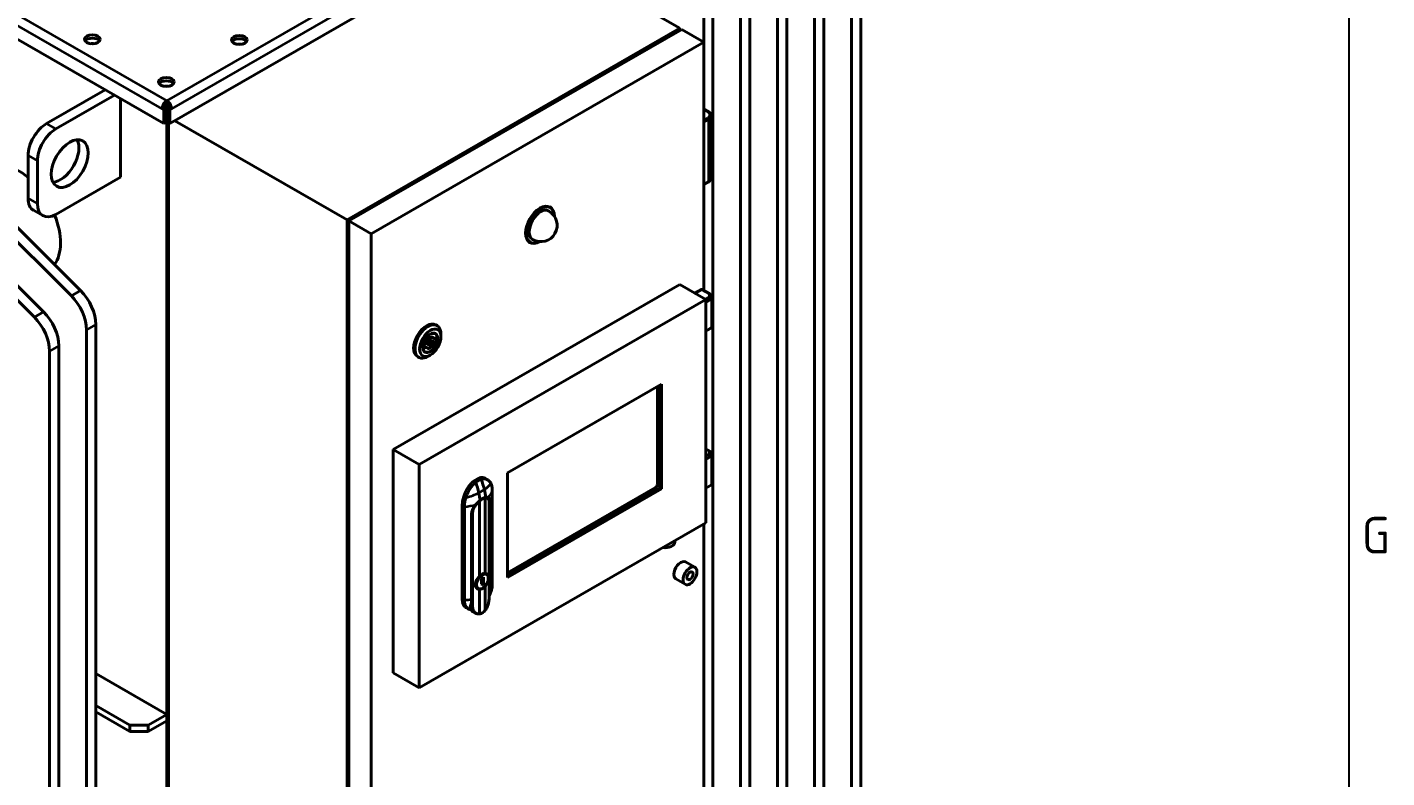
# Model space of a CAD drawing. Header units: millimetres. Extents: x 0 to 5887, y 0 to 4158.
# Drawn here: x 5242 to 5762, y 3285 to 3573 of the extents above; entities that cross this region are included whole.
import ezdxf

# ---------------------------------------------------------------- set-up
doc = ezdxf.new("R2010")
doc.units = ezdxf.units.MM
doc.header["$LTSCALE"] = 7
doc.layers.get('0').update_dxf_attribs({"color": 3, "lineweight": 25})
for name, color, linetype, lineweight in [('가시적인 것(ISO)', 3, 'Continuous', 40), ('가시적인 좁은 것(ISO)', 3, 'Continuous', 35), ('경계(ISO)', 7, 'Continuous', 25)]:
    doc.layers.add(name, color=color, linetype=linetype, lineweight=lineweight)
doc.styles.add('문자 텍스트_PSTEK_POSCO', font='isocp.shx')

# ---------------------------------------------------------------- blocks, each defined once
blk = doc.blocks.new('경계 Default Border')
at = {"layer": '경계(ISO)', "flags": 128}
blk.add_lwpolyline([(20, 20), (20, 574), (821, 574), (821, 20), (20, 20)], dxfattribs=at)
at = {"layer": '경계(ISO)', "color": 2, "insert": (821.719, 481.606), "char_height": 2, "attachment_point": 7, "style": '문자 텍스트_PSTEK_POSCO'}
blk.add_mtext('G', dxfattribs=at)

msp = doc.modelspace()

# ---------------------------------------------------------------- linework, layer by layer
at = {"layer": '가시적인 것(ISO)'}
for p, q in [((5025.2607, 3690.3338), (5293.7698, 3535.7097)), ((5556.8385, 3229.3907), (5556.8385, 3625.3427)), ((5560.3741, 3627.3787), (5560.3741, 3231.4267)), ((5449.3333, 3623.9609), (5296.0826, 3535.7097)), ((5546.2319, 3619.2348), (5546.2319, 3223.2828)), ((5542.6964, 3221.2468), (5542.6964, 3617.1988)), ((5425.2739, 3610.1061), (5491.1483, 3572.1715)), ((5528.5543, 3213.1029), (5528.5543, 3609.0549)), ((5532.0898, 3611.0909), (5532.0898, 3215.1388)), ((5514.4121, 3204.9589), (5514.4121, 3600.911)), ((5517.9477, 3602.9469), (5517.9477, 3206.9949)), ((5503.8055, 3594.803), (5503.8055, 3198.851)), ((5500.27, 3566.9187), (5500.27, 3592.767)), ((5491.1483, 3572.1715), (5363.8691, 3498.8763)), ((5491.8554, 3571.7643), (5364.5762, 3498.4691)), ((5491.1483, 3571.3571), (5491.1483, 3572.1715)), ((5500.3407, 3566.878), (5491.8554, 3571.7643)), ((5373.0615, 3493.5828), (5500.3407, 3566.878)), ((5500.3407, 3471.8436), (5500.3407, 3566.878)), ((5271.3516, 3548.6195), (5248.9643, 3535.7275)), ((5274.8871, 3546.5835), (5252.4998, 3533.6915)), ((5277.2485, 3545.2237), (5277.2485, 3515.2415)), ((5293.1584, 3541.3758), (5294.2898, 3542.0273)), ((5293.7698, 3541.0238), (5293.1584, 3541.3758)), ((5294.9012, 3541.6753), (5293.7698, 3541.0238)), ((5294.9012, 3541.6753), (5294.2898, 3542.0273)), ((5294.9262, 3542.3073), (5294.4395, 3542.5876)), ((5294.9012, 3536.3612), (5294.9012, 3541.6753)), ((5294.9262, 3543.1296), (5294.9262, 3544.4377)), ((5294.9262, 3542.3073), (5294.9262, 3543.1296)), ((5295.4129, 3542.5876), (5294.9262, 3542.3073)), ((5295.5626, 3542.0273), (5294.9512, 3541.6753)), ((5294.9512, 3536.3612), (5294.9512, 3541.6753)), ((5294.9512, 3541.6753), (5296.0826, 3541.0238)), ((5296.694, 3541.3758), (5295.5626, 3542.0273)), ((5296.694, 3541.3758), (5296.0826, 3541.0238)), ((5502.0044, 3540.3086), (5500.3407, 3541.2666)), ((5293.7698, 3541.0238), (5293.7698, 3535.7097)), ((5293.7698, 3535.7097), (5294.9012, 3536.3612)), ((5294.9012, 3540.4655), (5294.9512, 3540.4655)), ((5294.9262, 3043.3519), (5294.9262, 3540.4655)), ((5296.0826, 3535.7097), (5294.9512, 3536.3612)), ((5296.0826, 3541.0238), (5296.0826, 3535.7097)), ((5297.9947, 3536.8108), (5363.8691, 3498.8763)), ((5503.1336, 3514.9448), (5503.1336, 3538.6537)), ((5295.6333, 3535.9684), (5295.6333, 3186.6254)), ((5241.8932, 3523.4801), (5241.8932, 3507.1291)), ((5245.4287, 3505.0932), (5245.4287, 3521.4441)), ((5277.2485, 3515.2415), (5252.4998, 3500.9896)), ((5500.3407, 3512.3318), (5502.0044, 3513.2899)), ((5226.8325, 3506.8416), (5261.9575, 3471.8332)), ((5258.422, 3469.7972), (5223.297, 3504.8056)), ((5243.9739, 3502.5353), (5247.5095, 3500.4993)), ((5440.8807, 3502.3338), (5441.0928, 3502.2117)), ((5442.173, 3503.2267), (5441.4095, 3504.0487)), ((5244.2798, 3461.6533), (5209.1549, 3496.6617)), ((5212.6904, 3498.6976), (5247.8154, 3463.6893)), ((5363.8691, 3498.8763), (5363.8691, 3147.331)), ((5364.5762, 3146.9238), (5364.5762, 3498.4691)), ((5364.5762, 3498.4691), (5373.0615, 3493.5828)), ((5373.0615, 3142.0375), (5373.0615, 3493.5828)), ((5434.5192, 3489.9357), (5433.425, 3490.1834)), ((5434.6428, 3491.5015), (5434.8549, 3491.3794)), ((5491.1483, 3474.1085), (5381.5468, 3410.9931)), ((5491.1483, 3474.1085), (5501.0478, 3468.4077)), ((5501.0478, 3468.4077), (5391.4463, 3405.2924)), ((5499.4483, 3472.3), (5496.8967, 3470.8306)), ((5502.6044, 3470.54), (5499.5482, 3472.3)), ((5501.0478, 3382.9741), (5501.0478, 3468.4077)), ((5503.296, 3470.1395), (5502.6046, 3470.5399)), ((5503.3459, 3470.053), (5503.3459, 3468.6755)), ((5503.3459, 3468.6755), (5503.3459, 3457.7063)), ((5267.7733, 3458.8811), (5267.7733, 3062.9291)), ((5397.7679, 3458.7241), (5398.2982, 3458.4187)), ((5264.2378, 3060.8931), (5264.2378, 3456.8451)), ((5395.1088, 3453.3317), (5396.1879, 3452.7103)), ((5395.3922, 3453.584), (5395.9856, 3453.9256)), ((5396.2662, 3453.9995), (5398.4527, 3452.7403)), ((5397.257, 3453.4416), (5396.2839, 3454.002)), ((5398.4527, 3454.1302), (5397.257, 3453.4416)), ((5397.2952, 3455.5345), (5397.685, 3455.31)), ((5399.7548, 3454.185), (5399.7548, 3455.203)), ((5502.6044, 3457.2193), (5501.0478, 3456.323)), ((5503.296, 3457.6198), (5502.6046, 3457.2195)), ((5250.0956, 3052.7492), (5250.0956, 3448.7012)), ((5253.6312, 3450.7372), (5253.6312, 3054.7852)), ((5392.8573, 3449.5962), (5392.9251, 3449.5572)), ((5394.1208, 3450.2457), (5392.8786, 3450.961)), ((5392.8806, 3450.9726), (5392.9251, 3450.947)), ((5392.9251, 3450.947), (5394.1208, 3451.6356)), ((5392.9251, 3449.5572), (5394.1208, 3450.2457)), ((5393.3029, 3448.6018), (5393.6928, 3448.3773)), ((5394.0836, 3451.6141), (5395.1899, 3450.9771)), ((5397.257, 3452.0518), (5396.3046, 3452.6003)), ((5398.4527, 3452.7403), (5397.257, 3452.0518)), ((5390.7815, 3446.592), (5391.3118, 3446.2866)), ((5395.7046, 3447.1519), (5394.8242, 3446.6409)), ((5425.299, 3402.1), (5484.1656, 3435.999)), ((5482.5747, 3397.6721), (5482.5747, 3435.0828)), ((5483.4585, 3396.3464), (5483.4585, 3435.5918)), ((5484.1656, 3435.999), (5484.1656, 3395.9392)), ((5502.6044, 3410.4503), (5501.0478, 3411.3467)), ((5381.5468, 3410.9931), (5381.5468, 3325.5595)), ((5381.5468, 3410.9931), (5391.4463, 3405.2924)), ((5503.296, 3410.0498), (5502.6046, 3410.4502)), ((5503.3459, 3409.9633), (5503.3459, 3408.5858)), ((5503.3459, 3408.5858), (5503.3459, 3397.6166)), ((5391.4463, 3405.2924), (5391.4463, 3319.8587)), ((5425.299, 3362.0402), (5425.299, 3402.1)), ((5414.3388, 3400.1423), (5412.2175, 3398.9207)), ((5413.0198, 3398.4587), (5412.2175, 3398.9207)), ((5415.1411, 3399.6803), (5413.0198, 3398.4587)), ((5415.1411, 3399.6803), (5414.3388, 3400.1423)), ((5416.7707, 3399.95), (5417.573, 3399.4881)), ((5425.299, 3363.8717), (5481.8675, 3396.4474)), ((5425.299, 3362.8545), (5483.4585, 3396.3464)), ((5484.1656, 3395.9392), (5425.299, 3362.0402)), ((5484.1656, 3395.9392), (5483.4585, 3396.3464)), ((5502.6044, 3397.1296), (5501.0478, 3396.2333)), ((5503.296, 3397.5301), (5502.6046, 3397.1298)), ((5414.4956, 3391.0926), (5414.4956, 3362.3976)), ((5416.6332, 3392.3235), (5416.6332, 3363.6286)), ((5417.175, 3392.7522), (5417.4851, 3392.5737)), ((5418.2352, 3354.3965), (5418.2352, 3390.5115)), ((5419.4323, 3395.2897), (5419.4323, 3359.5817)), ((5407.9263, 3389.5877), (5407.9263, 3353.8798)), ((5408.7285, 3389.1257), (5408.7285, 3353.4178)), ((5411.615, 3353.9104), (5411.615, 3386.611)), ((5413.1418, 3389.7439), (5413.142, 3389.7438)), ((5391.4463, 3319.8587), (5501.0478, 3382.9741)), ((5500.3407, 3215.3327), (5500.3407, 3382.5669)), ((5489.2415, 3376.1752), (5489.2415, 3375.6288)), ((5493.3732, 3368.0089), (5496.9088, 3365.9729)), ((5416.0386, 3362.1516), (5415.2608, 3361.7037)), ((5415.2608, 3361.7037), (5415.2608, 3359.578)), ((5415.2608, 3359.7002), (5415.4022, 3359.7816)), ((5415.2608, 3359.578), (5415.5083, 3359.7206)), ((5415.5083, 3359.7206), (5415.4022, 3359.7816)), ((5415.5083, 3359.7206), (5415.5083, 3358.9848)), ((5415.5083, 3359.1069), (5415.9326, 3359.3512)), ((5415.5083, 3358.9848), (5416.0386, 3359.2902)), ((5415.9326, 3359.3512), (5415.9326, 3362.0905)), ((5416.0386, 3359.2902), (5415.9326, 3359.3512)), ((5416.0386, 3359.2902), (5416.0386, 3362.1516)), ((5416.8927, 3363.6181), (5417.1322, 3363.4801)), ((5489.6305, 3361.5095), (5493.166, 3359.4735)), ((5413.4653, 3357.9179), (5413.8137, 3357.7173)), ((5414.4956, 3357.4635), (5414.4956, 3348.2466)), ((5416.6332, 3358.6945), (5416.6332, 3349.4776)), ((5409.4993, 3350.4529), (5410.3015, 3349.9909)), ((5412.126, 3348.8705), (5412.869, 3348.4426)), ((5414.4956, 3350.8438), (5414.4956, 3350.8438)), ((5294.9262, 3309.6678), (5267.7733, 3325.3042)), ((5381.5468, 3325.5595), (5391.4463, 3319.8587)), ((5267.7733, 3313.0883), (5280.7841, 3305.5959)), ((5267.7733, 3310.6356), (5280.7841, 3303.1432)), ((5287.8551, 3305.5959), (5294.9262, 3309.6678)), ((5287.8551, 3303.1432), (5294.9262, 3307.2152)), ((5294.9262, 3307.2152), (5294.9262, 3309.6678)), ((5287.8551, 3305.5959), (5280.7841, 3305.5959)), ((5280.7841, 3305.5959), (5280.7841, 3303.1432)), ((5280.7841, 3303.1432), (5287.8551, 3303.1432)), ((5287.8551, 3303.1432), (5287.8551, 3305.5959))]:
    msp.add_line(p, q, dxfattribs=at)
for centre, radius, start, end in [((5437.9739, 3496.7955), 6.25, 240.064008, 60.064008), ((5496.9466, 3470.7439), 0.1, 119.935992, 137.266348), ((5499.4982, 3472.2133), 0.1, 60.064008, 119.935992), ((5502.5545, 3470.4533), 0.1, 59.928412, 60.064008), ((5503.2459, 3470.053), 0.1, 0, 59.928412), ((5503.2459, 3457.7063), 0.1, 300.071588, 0), ((5502.5545, 3410.3636), 0.1, 59.928412, 60.064008), ((5503.2459, 3409.9633), 0.1, 0, 59.928412), ((5503.2459, 3397.6166), 0.1, 300.071588, 0)]:
    msp.add_arc(centre, radius, start, end, dxfattribs=at)
for centre, major_axis, ratio in [((5266.4651, 3567.9532), (3, 0), 0.5758617), ((5322.6801, 3567.7496), (3, 0), 0.5758617), ((5294.7494, 3551.6654), (3, 0), 0.5758617), ((5257.8031, 3520.3946), (4.9903, 8.6658), 0.57809312), ((5395.6889, 3451.8437), (2.8694, 4.9829), 0.57809312), ((5395.6889, 3451.8437), (2.0336, 3.5313), 0.57809312), ((5395.6889, 3451.8437), (0.499, 0.8666), 0.57809312), ((5495.0374, 3362.7232), (-1.8714, -3.2497), 0.57809312), ((5495.0374, 3362.7232), (-0.8293, -1.44), 0.57809312)]:
    msp.add_ellipse(centre, major_axis=major_axis, ratio=ratio, dxfattribs=at)
for centre, major_axis, ratio, start_param, end_param in [((5266.4651, 3566.6452), (3, 0), 0.5758617, 0.38826696, 2.7533257), ((5266.4651, 3566.6452), (-3, 0), 0.5758617, 3.52985961, 5.89491835), ((5322.6801, 3566.4416), (3, 0), 0.5758617, 0.38826696, 2.7533257), ((5322.6801, 3566.4416), (-3, 0), 0.5758617, 3.52985961, 5.89491835), ((5266.4651, 3564.6013), (3, 0), 0.5758617, 1.325741, 1.81585165), ((5266.4651, 3564.6013), (-3, 0), 0.5758617, 4.46733366, 4.9574443), ((5322.6801, 3564.3977), (3, 0), 0.5758617, 1.325741, 1.81585165), ((5322.6801, 3564.3977), (-3, 0), 0.5758617, 4.46733366, 4.9574443), ((5294.7494, 3550.3573), (3, 0), 0.5758617, 0.38826696, 2.7533257), ((5294.7494, 3550.3573), (-3, 0), 0.5758617, 3.52985961, 5.89491835), ((5294.7494, 3548.3135), (3, 0), 0.5758617, 1.325741, 1.81585165), ((5294.7494, 3548.3135), (-3, 0), 0.5758617, 4.46733366, 4.9574443), ((5248.9643, 3527.552), (-4.9903, -8.6658), 0.57809312, 3.92505711, 5.49585344), ((5252.4998, 3525.5161), (4.9903, 8.6658), 0.57809312, 0.78346445, 2.35426078), ((5254.2676, 3522.4305), (-4.9903, -8.6658), 0.57809312, 0.36063847, 2.78095419), ((5238.3576, 3499.2125), (-11.2282, 19.4981), 0.57809312, 5.27562776, 6.42472478), ((5248.9643, 3511.2011), (-4.9903, -8.6658), 0.57809312, 5.49585344, 6.28318531), ((5252.4998, 3509.1651), (-4.9903, -8.6658), 0.57809312, 5.49585344, 7.06664976), ((5437.6596, 3496.9765), (3.8875, 6.7508), 0.57809312, 5.51551356, 10.1924497), ((5238.3576, 3499.2125), (11.2282, -19.4981), 0.57809312, 0.2398912, 1.32376207), ((5437.7618, 3496.9177), (3.7926, 6.586), 0.57809312, 5.54764988, 10.16031338), ((5437.7618, 3496.9177), (3.119, 5.4161), 0.57809312, 0, 3.14159265), ((5255.3989, 3461.9351), (-6.2379, 10.8323), 0.57809312, 3.92892453, 5.150655), ((5258.9345, 3463.971), (6.2379, -10.8323), 0.57809312, 0.78733187, 2.00906235), ((5244.7923, 3455.8271), (6.2379, -10.8323), 0.57809312, 0.78733187, 2.00906235), ((5241.2568, 3453.7911), (-6.2379, 10.8323), 0.57809312, 3.92892453, 5.150655), ((5394.2747, 3452.6581), (3.4932, 6.0661), 0.57809312, 0, 3.14159265), ((5394.805, 3452.3527), (3.4932, 6.0661), 0.57809312, 5.49585344, 10.21210983), ((5395.6889, 3451.8437), (1.9961, 3.4663), 0.57809312, 5.70998612, 8.42331341), ((5395.6889, 3451.8437), (1.1852, 2.0581), 0.57809312, 5.86186575, 8.27143378), ((5395.6889, 3451.8437), (-1.9961, -3.4663), 0.57809312, 5.70998612, 8.42331341), ((5393.4262, 3453.1467), (1.1852, 2.0581), 0.57809312, 3.74747052, 4.1026437), ((5395.6889, 3451.8437), (-1.1852, -2.0581), 0.57809312, 5.86186575, 8.27143378), ((5402.0483, 3397.1428), (9.037, -15.693), 0.57809312, 1.08703253, 1.32907795), ((5404.1697, 3398.3644), (9.037, -15.693), 0.57809312, 1.08703253, 1.32907794), ((5406.3309, 3397.892), (7.4406, -12.9208), 0.57809312, 0.8630332, 1.08703253), ((5481.8675, 3397.2649), (-0.499, -0.8666), 0.57809312, 0.78346445, 2.35426078), ((5482.9282, 3396.6542), (0.499, 0.8666), 0.57809312, 4.64779136, 4.77311919), ((5404.2095, 3396.6704), (7.4406, -12.9208), 0.57809312, 0.86303309, 1.08703253), ((5485.4915, 3375.6288), (3.75, 0), 0.5758617, 4.48343102, 6.28318531), ((5491.5019, 3364.7592), (-1.8714, -3.2497), 0.57809312, 3.14159265, 6.28318531), ((5415.5644, 3360.546), (1.6842, 2.9247), 0.57809312, 0.31910507, 1.24782384), ((5415.5644, 3360.546), (-1.6842, -2.9247), 0.57809312, 0.31910507, 1.24782384)]:
    msp.add_ellipse(centre, major_axis=major_axis, ratio=ratio, start_param=start_param, end_param=end_param, dxfattribs=at)
for points in [[(5293.2769, 3542.1799), (5293.1988, 3541.9008), (5293.1584, 3541.6267), (5293.1584, 3541.3758)], [(5296.5754, 3542.1799), (5296.6535, 3541.9008), (5296.694, 3541.6267), (5296.694, 3541.3758)], [(5416.6332, 3392.3235), (5416.6332, 3392.33), (5416.6294, 3392.3403), (5416.6189, 3392.3515), (5416.6061, 3392.3598), (5416.5913, 3392.3665), (5416.5744, 3392.3719), (5416.5554, 3392.3763), (5416.5341, 3392.3797), (5416.5103, 3392.382), (5416.4841, 3392.3832), (5416.4556, 3392.3833), (5416.4249, 3392.382), (5416.3914, 3392.3794), (5416.355, 3392.3753), (5416.3158, 3392.3695), (5416.2736, 3392.3618), (5416.2285, 3392.3521), (5416.1804, 3392.3403), (5416.1292, 3392.326), (5416.075, 3392.3092), (5416.0177, 3392.2896), (5415.9574, 3392.2671), (5415.8941, 3392.2415), (5415.8279, 3392.2125), (5415.7586, 3392.18), (5415.6869, 3392.1439), (5415.6134, 3392.1045), (5415.5389, 3392.062), (5415.4638, 3392.0166), (5415.3889, 3391.9688), (5415.3149, 3391.9189), (5415.2423, 3391.8674), (5415.1718, 3391.8149), (5415.104, 3391.762), (5415.0396, 3391.7094), (5414.9789, 3391.6577), (5414.9227, 3391.6078), (5414.8711, 3391.5602), (5414.8239, 3391.5149), (5414.7809, 3391.472), (5414.7418, 3391.4316), (5414.7062, 3391.3936), (5414.6742, 3391.358), (5414.6448, 3391.3242), (5414.6181, 3391.292), (5414.5941, 3391.262), (5414.5727, 3391.234), (5414.5539, 3391.2078), (5414.5372, 3391.1832), (5414.5225, 3391.1597), (5414.5099, 3391.137), (5414.4995, 3391.1138), (5414.4956, 3391.0991), (5414.4956, 3391.0926)], [(5415.7391, 3392.2638), (5415.3937, 3392.065), (5415.0475, 3391.7977), (5414.7229, 3391.4817)], [(5416.7639, 3392.6615), (5416.4334, 3392.5963), (5416.0827, 3392.4616), (5415.7391, 3392.2638)], [(5417.837, 3392.6595), (5417.8201, 3392.6692), (5417.8028, 3392.6782), (5417.785, 3392.6865)], [(5417.837, 3392.6595), (5417.8371, 3392.6595), (5417.8371, 3392.6594), (5417.8371, 3392.6594)], [(5416.8128, 3358.9646), (5416.7558, 3358.8719), (5416.6958, 3358.7815), (5416.6332, 3358.6945)], [(5418.2352, 3354.3965), (5418.2352, 3354.3965), (5418.2352, 3354.3965), (5418.2352, 3354.3965)], [(5412.0732, 3349.7494), (5412.0732, 3349.7494), (5412.0732, 3349.7494), (5412.0732, 3349.7494)]]:
    msp.add_open_spline(points, degree=3, dxfattribs=at)
for points, knots in [([(5294.9262, 3544.4377), (5294.3939, 3544.1312), (5293.8673, 3543.5326), (5293.5379, 3542.8596), (5293.4287, 3542.6366), (5293.3404, 3542.4066), (5293.2769, 3542.1799)], [0, 0, 0, 0, 0.575044589, 0.575044589, 0.575044589, 0.76555338, 0.76555338, 0.76555338, 0.76555338]), ([(5294.2898, 3542.0273), (5294.2898, 3542.3134), (5294.4482, 3542.6823), (5294.6756, 3542.9259), (5294.7545, 3543.0104), (5294.8403, 3543.0802), (5294.9262, 3543.1296)], [-1, -1, -1, -1, -0.25762063, -0.25762063, -0.25762063, 0, 0, 0, 0]), ([(5294.9262, 3544.4377), (5295.4585, 3544.1312), (5295.985, 3543.5326), (5296.3145, 3542.8596), (5296.4237, 3542.6366), (5296.512, 3542.4066), (5296.5754, 3542.1799)], [0, 0, 0, 0, 0.575044589, 0.575044589, 0.575044589, 0.76555338, 0.76555338, 0.76555338, 0.76555338]), ([(5295.5626, 3542.0273), (5295.5626, 3542.3134), (5295.4041, 3542.6823), (5295.1767, 3542.9259), (5295.0978, 3543.0104), (5295.012, 3543.0802), (5294.9262, 3543.1296)], [-1, -1, -1, -1, -0.25762063, -0.25762063, -0.25762063, 0, 0, 0, 0]), ([(5502.0044, 3540.3086), (5502.1351, 3540.2333), (5502.2579, 3540.1508), (5502.4846, 3539.9711), (5502.5885, 3539.874), (5502.7737, 3539.6647), (5502.855, 3539.5525), (5502.9895, 3539.314), (5503.0427, 3539.1876), (5503.1148, 3538.9254), (5503.1336, 3538.7896), (5503.1336, 3538.6537)], [1.570796327, 1.570796327, 1.570796327, 1.570796327, 1.727875959, 1.727875959, 1.884955592, 1.884955592, 2.042035225, 2.042035225, 2.199114858, 2.199114858, 2.35619449, 2.35619449, 2.35619449, 2.35619449]), ([(5502.0044, 3513.2899), (5502.1351, 3513.3652), (5502.2579, 3513.4477), (5502.4846, 3513.6273), (5502.5885, 3513.7245), (5502.7737, 3513.9338), (5502.855, 3514.046), (5502.9895, 3514.2845), (5503.0427, 3514.4108), (5503.1148, 3514.6731), (5503.1336, 3514.8089), (5503.1336, 3514.9448)], [3.141592654, 3.141592654, 3.141592654, 3.141592654, 3.298672286, 3.298672286, 3.455751919, 3.455751919, 3.612831552, 3.612831552, 3.769911184, 3.769911184, 3.926990817, 3.926990817, 3.926990817, 3.926990817]), ([(5412.2175, 3398.9207), (5411.9961, 3398.7334), (5411.5686, 3398.3333), (5410.9716, 3397.6647), (5410.4314, 3396.9554), (5409.9458, 3396.2153), (5409.5119, 3395.4509), (5409.1284, 3394.6686), (5408.7946, 3393.8746), (5408.6049, 3393.3422), (5408.5181, 3393.0762)], [0, 0, 0, 0, 0.13452685, 0.26387613, 0.38935226, 0.51260479, 0.63467196, 0.75644865, 0.87809749, 1, 1, 1, 1]), ([(5409.3204, 3392.6142), (5409.4984, 3393.16), (5409.7106, 3393.7071), (5410.2052, 3394.7854), (5410.4869, 3395.3146), (5410.959, 3396.0762), (5411.1244, 3396.3243), (5411.5566, 3396.9253), (5411.8319, 3397.2677), (5412.2653, 3397.7454), (5412.4126, 3397.898), (5412.7128, 3398.1895), (5412.8654, 3398.3281), (5413.0198, 3398.4587)], [-1.4373876, -1.4373876, -1.4373876, -1.4373876, -1.07799796, -1.07799796, -0.71829101, -0.71829101, -0.53864198, -0.53864198, -0.26919777, -0.26919777, -0.13451784, -0.13451784, -0.000001, -0.000001, -0.000001, -0.000001]), ([(5416.7707, 3399.95), (5416.7153, 3399.982), (5416.5082, 3400.0916), (5416.1223, 3400.2347), (5415.5832, 3400.3213), (5414.9871, 3400.3021), (5414.5601, 3400.2099), (5414.3388, 3400.1423)], [0.441971709, 0.441971709, 0.441971709, 0.441971709, 0.4882651, 0.611330706, 0.736475718, 0.865538024, 1, 1, 1, 1]), ([(5415.1411, 3399.6803), (5415.2955, 3399.7275), (5415.4481, 3399.7646), (5415.7483, 3399.8189), (5415.8956, 3399.8359), (5416.329, 3399.8575), (5416.6043, 3399.8322), (5417.0365, 3399.7289), (5417.2019, 3399.6713), (5417.674, 3399.4534), (5417.9556, 3399.2485), (5418.4503, 3398.74), (5418.6625, 3398.4373), (5418.8405, 3398.0965)], [-1.43451955, -1.43451955, -1.43451955, -1.43451955, -1.30026929, -1.30026929, -1.16585639, -1.16585639, -0.89694514, -0.89694514, -0.71765182, -0.71765182, -0.35866508, -0.35866508, -0.000001, -0.000001, -0.000001, -0.000001]), ([(5418.8405, 3398.0965), (5418.939, 3397.9079), (5419.0254, 3397.7056), (5419.1734, 3397.2775), (5419.2351, 3397.0517), (5419.3831, 3396.3434), (5419.4323, 3395.8304), (5419.4323, 3395.2897)], [-0.79365146, -0.79365146, -0.79365146, -0.79365146, -0.595268882, -0.595268882, -0.396857642, -0.396857642, -0.000001, -0.000001, -0.000001, -0.000001]), ([(5408.5181, 3393.0762), (5408.421, 3392.7785), (5408.2495, 3392.1805), (5408.0642, 3391.2936), (5407.9515, 3390.4226), (5407.9263, 3389.8618), (5407.9263, 3389.5877)], [0, 0, 0, 0, 0.24645899, 0.4954043, 0.74660811, 1, 1, 1, 1]), ([(5408.7285, 3389.1257), (5408.7285, 3389.6665), (5408.7778, 3390.2363), (5408.9258, 3391.115), (5408.9875, 3391.4119), (5409.1355, 3392.0104), (5409.2219, 3392.3121), (5409.3204, 3392.6142)], [-0.794182825, -0.794182825, -0.794182825, -0.794182825, -0.397060479, -0.397060479, -0.1985164, -0.1985164, -0.000001, -0.000001, -0.000001, -0.000001]), ([(5414.7214, 3391.4805), (5414.3434, 3391.1783), (5413.9618, 3390.8299), (5413.4409, 3390.2924), (5413.2805, 3390.1174), (5413.1263, 3389.9396)], [0, 0, 0, 0, 0.307704848, 0.307704848, 0.449475021, 0.449475021, 0.449475021, 0.449475021]), ([(5414.7223, 3391.5384), (5414.7299, 3391.5201), (5414.7322, 3391.5027), (5414.7287, 3391.4916), (5414.7272, 3391.4868), (5414.7248, 3391.4831), (5414.7215, 3391.4804)], [0.000145016, 0.000145016, 0.000145016, 0.000145016, 0.333333333, 0.333333333, 0.333333333, 0.476551125, 0.476551125, 0.476551125, 0.476551125]), ([(5416.7639, 3392.6615), (5416.7836, 3392.6654), (5416.8013, 3392.6762), (5416.8153, 3392.6932), (5416.8296, 3392.7105), (5416.8395, 3392.7349), (5416.8436, 3392.76)], [0.339561193, 0.339561193, 0.339561193, 0.339561193, 0.666666667, 0.666666667, 0.666666667, 0.99993608, 0.99993608, 0.99993608, 0.99993608]), ([(5417.785, 3392.6865), (5417.6002, 3392.7726), (5417.3319, 3392.7928), (5416.9277, 3392.7074), (5416.8511, 3392.6875), (5416.7719, 3392.6635)], [0, 0, 0, 0, 0.363119277, 0.363119277, 0.443677585, 0.443677585, 0.443677585, 0.443677585]), ([(5417.0897, 3392.7397), (5417.1167, 3392.7305), (5417.1433, 3392.7201), (5417.1702, 3392.7081), (5417.1712, 3392.7076), (5417.1721, 3392.7072)], [0.4280781682, 0.4280781682, 0.4280781682, 0.4280781682, 0.4493135178, 0.4493135178, 0.4501044061, 0.4501044061, 0.4501044061, 0.4501044061]), ([(5417.4851, 3392.5736), (5417.6754, 3392.4641), (5417.8294, 3392.2934), (5418.0586, 3391.8649), (5418.1362, 3391.5973), (5418.2179, 3391.0547), (5418.2352, 3390.7925), (5418.2352, 3390.5115)], [0, 0, 0, 0, 0.252463428, 0.252463428, 0.518172667, 0.518172667, 0.721916025, 0.721916025, 0.721916025, 0.721916025]), ([(5413.1263, 3389.9396), (5412.767, 3389.5253), (5412.4437, 3389.079), (5411.9518, 3388.1866), (5411.7732, 3387.7283), (5411.6383, 3387.0567), (5411.615, 3386.8306), (5411.615, 3386.611)], [0, 0, 0, 0, 0.330356919, 0.330356919, 0.650169918, 0.650169918, 0.813871329, 0.813871329, 0.813871329, 0.813871329]), ([(5414.4956, 3357.4635), (5414.2342, 3357.4804), (5413.9879, 3357.5585), (5413.5297, 3357.8241), (5413.303, 3358.0526), (5412.9974, 3358.6268), (5412.9196, 3358.9722), (5412.9196, 3359.3205), (5412.9196, 3359.6688), (5412.9974, 3360.0639), (5413.303, 3360.8483), (5413.5297, 3361.2381), (5413.9879, 3361.8623), (5414.2342, 3362.144), (5414.4956, 3362.3976)], [-0.72151837, -0.72151837, -0.72151837, -0.72151837, -0.5112141, -0.5112141, -0.25560705, -0.25560705, 0, 0, 0, 0.25560705, 0.25560705, 0.5112141, 0.5112141, 0.72151837, 0.72151837, 0.72151837, 0.72151837]), ([(5413.8137, 3357.7173), (5413.9923, 3357.6144), (5414.1958, 3357.5561), (5414.6367, 3357.5291), (5414.8755, 3357.5663), (5415.3752, 3357.7351), (5415.6367, 3357.875), (5416.1461, 3358.2421), (5416.3938, 3358.471), (5416.8478, 3358.9909), (5417.0544, 3359.2815), (5417.4078, 3359.896), (5417.5548, 3360.2196), (5417.7753, 3360.8703), (5417.8485, 3361.1974), (5417.9114, 3361.8254), (5417.9006, 3362.1264), (5417.7884, 3362.6683), (5417.688, 3362.9108), (5417.4299, 3363.2622), (5417.2913, 3363.3885), (5417.1322, 3363.4801)], [3.92892453, 3.92892453, 3.92892453, 3.92892453, 4.20879752, 4.20879752, 4.5093924, 4.5093924, 4.83704945, 4.83704945, 5.1697905, 5.1697905, 5.5005498, 5.5005498, 5.83033005, 5.83033005, 6.16109319, 6.16109319, 6.49383024, 6.49383024, 6.82130537, 6.82130537, 7.07051718, 7.07051718, 7.07051718, 7.07051718]), ([(5416.6332, 3363.6286), (5416.8388, 3363.6439), (5417.0155, 3363.6058), (5417.2712, 3363.4571), (5417.3724, 3363.3542), (5417.454, 3363.2171)], [1.323156262, 1.323156262, 1.323156262, 1.323156262, 1.533460532, 1.533460532, 1.70573438, 1.70573438, 1.70573438, 1.70573438]), ([(5419.4323, 3359.5817), (5419.431, 3359.368), (5419.4201, 3359.1488), (5419.3794, 3358.7019), (5419.3496, 3358.4743), (5419.2321, 3357.7819), (5419.1166, 3357.3094), (5418.9636, 3356.8261), (5418.9612, 3356.8188), (5418.9589, 3356.8115)], [-1.250789857, -1.250789857, -1.250789857, -1.250789857, -1.094686859, -1.094686859, -0.938453871, -0.938453871, -0.625614035, -0.625614035, -0.620816902, -0.620816902, -0.620816902, -0.620816902]), ([(5418.2352, 3354.3965), (5418.2352, 3354.0055), (5418.2014, 3353.5692), (5418.0684, 3352.6851), (5417.9689, 3352.2276), (5417.6971, 3351.3198), (5417.5181, 3350.8598), (5417.0764, 3350.0007), (5416.8044, 3349.5938), (5416.4207, 3349.1704), (5416.3424, 3349.0904), (5416.2621, 3349.0144)], [0, 0, 0, 0, 0.28350844, 0.28350844, 0.56135782, 0.56135782, 0.85227851, 0.85227851, 1.15509748, 1.15509748, 1.22978519, 1.22978519, 1.22978519, 1.22978519]), ([(5418.2352, 3355.0284), (5418.2855, 3355.1293), (5418.3338, 3355.2298), (5418.4593, 3355.4992), (5418.5329, 3355.6672), (5418.6705, 3356.0002), (5418.7344, 3356.1651), (5418.8532, 3356.4911), (5418.9081, 3356.6523), (5418.9589, 3356.8115)], [1.149792044, 1.149792044, 1.149792044, 1.149792044, 1.169368017, 1.169368017, 1.202514606, 1.202514606, 1.235661195, 1.235661195, 1.268807784, 1.268807784, 1.268807784, 1.268807784]), ([(5407.9263, 3353.8798), (5407.9278, 3353.6358), (5407.9561, 3353.1617), (5408.074, 3352.5051), (5408.2655, 3351.9124), (5408.5277, 3351.3921), (5408.8575, 3350.9502), (5409.1912, 3350.6478), (5409.4171, 3350.5002), (5409.4993, 3350.4529)], [0, 0, 0, 0, 0.087122564, 0.174418457, 0.261732404, 0.348756096, 0.435926926, 0.523749665, 0.571429245, 0.571429245, 0.571429245, 0.571429245]), ([(5410.4842, 3349.8954), (5410.211, 3350.0243), (5409.9641, 3350.2004), (5409.5307, 3350.6412), (5409.3456, 3350.9047), (5409.0441, 3351.5095), (5408.9287, 3351.8489), (5408.8113, 3352.4058), (5408.7814, 3352.599), (5408.7407, 3352.999), (5408.7299, 3353.2056), (5408.7285, 3353.4178)], [-1.25220925, -1.25220925, -1.25220925, -1.25220925, -0.93896824, -0.93896824, -0.62576145, -0.62576145, -0.3126285, -0.3126285, -0.1562493, -0.1562493, -0.000001, -0.000001, -0.000001, -0.000001]), ([(5410.5267, 3349.8809), (5410.526, 3349.8798), (5410.5232, 3349.8799), (5410.511, 3349.8834), (5410.4993, 3349.8883), (5410.4842, 3349.8954)], [-0.0287870389, -0.0287870389, -0.0287870389, -0.0287870389, -0.0172173939, -0.0172173939, -0.0000010422, -0.0000010422, -0.0000010422, -0.0000010422]), ([(5411.615, 3353.9102), (5411.6135, 3353.5885), (5411.5977, 3353.2748), (5411.5372, 3352.6667), (5411.4926, 3352.3723), (5411.3748, 3351.8059), (5411.3017, 3351.5339), (5411.1273, 3351.0152), (5411.0261, 3350.7684), (5410.7965, 3350.303), (5410.6681, 3350.0843), (5410.5267, 3349.8809)], [0.005107149, 0.005107149, 0.005107149, 0.005107149, 0.10831928, 0.10831928, 0.211531411, 0.211531411, 0.314743542, 0.314743542, 0.417955672, 0.417955672, 0.521167803, 0.521167803, 0.521167803, 0.521167803]), ([(5411.3329, 3349.7273), (5411.3143, 3349.7288), (5411.2957, 3349.7304), (5411.0201, 3349.7569), (5410.7721, 3349.8127), (5410.5391, 3349.8987)], [0.473105622, 0.473105622, 0.473105622, 0.473105622, 0.490373944, 0.490373944, 0.730621795, 0.730621795, 0.730621795, 0.730621795]), ([(5411.0357, 3350.8055), (5411.0418, 3350.742), (5411.0495, 3350.6791), (5411.0867, 3350.4294), (5411.1291, 3350.2488), (5411.2444, 3349.9059), (5411.3174, 3349.7435), (5411.4956, 3349.4429), (5411.6009, 3349.3048), (5411.8422, 3349.061), (5411.9782, 3348.9556), (5412.126, 3348.8705)], [3.246907838, 3.246907838, 3.246907838, 3.246907838, 3.299059028, 3.299059028, 3.456525402, 3.456525402, 3.613991777, 3.613991777, 3.771458151, 3.771458151, 3.928924525, 3.928924525, 3.928924525, 3.928924525]), ([(5416.6332, 3349.4776), (5416.6332, 3349.471), (5416.6294, 3349.4564), (5416.619, 3349.4334), (5416.6065, 3349.4108), (5416.5918, 3349.3872), (5416.575, 3349.3623), (5416.5557, 3349.3357), (5416.5339, 3349.307), (5416.5092, 3349.2762), (5416.4819, 3349.2436), (5416.4518, 3349.2089), (5416.4183, 3349.1719), (5416.3817, 3349.133), (5416.3421, 3349.0923), (5416.2997, 3349.0502), (5416.2545, 3349.007), (5416.2068, 3348.963), (5416.1567, 3348.9184), (5416.1044, 3348.8735), (5416.0501, 3348.8286), (5415.994, 3348.7839), (5415.9363, 3348.7397), (5415.8772, 3348.6961), (5415.817, 3348.6536), (5415.7559, 3348.6121), (5415.6943, 3348.5721), (5415.6322, 3348.5335), (5415.5701, 3348.4967), (5415.5081, 3348.4617), (5415.4458, 3348.4283), (5415.3838, 3348.3969), (5415.3223, 3348.3675), (5415.2615, 3348.3402), (5415.2018, 3348.3151), (5415.1434, 3348.2923), (5415.0865, 3348.2719), (5415.0313, 3348.2538), (5414.9782, 3348.238), (5414.9272, 3348.2245), (5414.8787, 3348.2132), (5414.8327, 3348.204), (5414.7895, 3348.197), (5414.7493, 3348.1918), (5414.7121, 3348.1886), (5414.6781, 3348.1869), (5414.6476, 3348.1868), (5414.62, 3348.188), (5414.5951, 3348.1904), (5414.5731, 3348.1939), (5414.5538, 3348.1984), (5414.537, 3348.2039), (5414.5223, 3348.2106), (5414.5098, 3348.2188), (5414.4995, 3348.2299), (5414.4956, 3348.2402), (5414.4956, 3348.2466)], [0, 0, 0, 0, 0.018518519, 0.037037037, 0.055555556, 0.074074074, 0.092592593, 0.111111111, 0.12962963, 0.148148148, 0.166666667, 0.185185185, 0.203703704, 0.222222222, 0.240740741, 0.259259259, 0.277777778, 0.296296296, 0.314814815, 0.333333333, 0.351851852, 0.37037037, 0.388888889, 0.407407407, 0.425925926, 0.444444444, 0.462962963, 0.481481481, 0.5, 0.518518519, 0.537037037, 0.555555556, 0.574074074, 0.592592593, 0.611111111, 0.62962963, 0.648148148, 0.666666667, 0.685185185, 0.703703704, 0.722222222, 0.740740741, 0.759259259, 0.777777778, 0.796296296, 0.814814815, 0.833333333, 0.851851852, 0.87037037, 0.888888889, 0.907407407, 0.925925926, 0.944444444, 0.962962963, 0.981481481, 0.999996745, 0.999996745, 0.999996745, 0.999996745]), ([(5415.2925, 3348.3541), (5414.9462, 3348.1985), (5414.5792, 3348.1132), (5413.8689, 3348.093), (5413.5171, 3348.1561), (5413.084, 3348.3288), (5412.9743, 3348.382), (5412.869, 3348.4426)], [0, 0, 0, 0, 0.278209842, 0.278209842, 0.553977849, 0.553977849, 0.651300086, 0.651300086, 0.651300086, 0.651300086])]:
    msp.add_open_spline(points, degree=3, knots=knots, dxfattribs=at)
at = {"layer": '가시적인 좁은 것(ISO)'}
for p, q in [((5027.6398, 3698.3577), (5294.9262, 3544.4377)), ((5293.1584, 3541.3758), (5025.8721, 3695.2958)), ((5294.9262, 3544.4377), (5446.9541, 3631.9848)), ((5448.7219, 3628.9229), (5296.694, 3541.3758)), ((5294.9262, 3543.1296), (5293.2769, 3542.1799)), ((5296.5754, 3542.1799), (5294.9262, 3543.1296)), ((5500.3407, 3541.0984), (5501.7549, 3540.284)), ((5500.3407, 3537.0265), (5501.7549, 3537.8409)), ((5502.1085, 3537.2285), (5500.3407, 3536.2105)), ((5502.1085, 3537.2285), (5502.1085, 3513.5196)), ((5252.4998, 3533.6915), (5248.9643, 3535.7275)), ((5241.8932, 3523.4801), (5245.4287, 3521.4441)), ((5500.3407, 3512.5016), (5502.1085, 3513.5196)), ((5245.4287, 3505.0932), (5241.8932, 3507.1291)), ((5261.9575, 3471.8332), (5258.422, 3469.7972)), ((5499.4982, 3472.2951), (5496.9466, 3470.8257)), ((5496.9466, 3470.8257), (5497.8658, 3470.2963)), ((5502.5545, 3470.5351), (5499.4982, 3472.2951)), ((5500.8637, 3468.5138), (5502.5545, 3469.4875)), ((5500.9345, 3468.473), (5502.6045, 3469.4347)), ((5503.2959, 3468.7045), (5501.0478, 3467.4099)), ((5503.3166, 3468.6348), (5501.0478, 3467.3283)), ((5502.5545, 3469.4875), (5502.5545, 3470.5351)), ((5503.2959, 3468.7045), (5502.6045, 3469.4347)), ((5503.3166, 3470.1108), (5502.6252, 3470.5111)), ((5502.6252, 3469.4635), (5502.6252, 3470.5111)), ((5503.3166, 3468.7333), (5502.6252, 3469.4635)), ((5503.3166, 3470.1108), (5503.3166, 3468.7333)), ((5503.3166, 3468.6348), (5503.3166, 3457.6656)), ((5247.8154, 3463.6893), (5244.2798, 3461.6533)), ((5267.7733, 3458.8811), (5264.2378, 3456.8451)), ((5503.3166, 3457.6656), (5501.0478, 3456.3591)), ((5503.2959, 3457.6197), (5501.0478, 3456.3252)), ((5502.6045, 3457.2194), (5501.0478, 3456.323)), ((5503.2959, 3457.6197), (5502.6045, 3457.2194)), ((5253.6312, 3450.7372), (5250.0956, 3448.7012)), ((5502.5545, 3410.4454), (5501.0478, 3411.313)), ((5501.0478, 3408.5301), (5502.5545, 3409.3977)), ((5501.0478, 3408.4486), (5502.6045, 3409.345)), ((5503.2959, 3408.6148), (5501.0478, 3407.3202)), ((5503.3166, 3408.5451), (5501.0478, 3407.2386)), ((5502.5545, 3409.3977), (5502.5545, 3410.4454)), ((5503.2959, 3408.6148), (5502.6045, 3409.345)), ((5503.3166, 3410.0211), (5502.6252, 3410.4214)), ((5502.6252, 3409.3738), (5502.6252, 3410.4214)), ((5503.3166, 3408.6436), (5502.6252, 3409.3738)), ((5503.3166, 3410.0211), (5503.3166, 3408.6436)), ((5503.3166, 3408.5451), (5503.3166, 3397.5759)), ((5416.4039, 3395.6901), (5414.2826, 3394.4685)), ((5481.8675, 3396.4474), (5482.7507, 3395.9388)), ((5483.4585, 3397.1631), (5482.5747, 3397.6721)), ((5503.3166, 3397.5759), (5501.0478, 3396.2694)), ((5503.2959, 3397.53), (5501.0478, 3396.2354)), ((5502.6045, 3397.1297), (5501.0478, 3396.2333)), ((5503.2959, 3397.53), (5502.6045, 3397.1297)), ((5409.3204, 3392.6142), (5408.5181, 3393.0762)), ((5417.1099, 3392.743), (5417.1721, 3392.7072)), ((5418.2027, 3390.7935), (5418.2028, 3390.7934)), ((5418.2127, 3354.3369), (5418.213, 3390.4522)), ((5418.2297, 3390.7779), (5418.4653, 3390.6423)), ((5418.4653, 3390.6423), (5418.4653, 3357.9422)), ((5418.7114, 3390.6723), (5418.7114, 3357.9717)), ((5408.7285, 3389.1257), (5407.9263, 3389.5877)), ((5411.5189, 3353.8298), (5411.5189, 3386.5304)), ((5411.5388, 3386.8943), (5411.5388, 3386.8943)), ((5411.6212, 3386.8101), (5411.6212, 3350.7317)), ((5411.9016, 3386.8176), (5411.9016, 3350.7025)), ((5408.7285, 3353.4178), (5407.9263, 3353.8798)), ((5411.1636, 3350.9952), (5411.1636, 3351.129)), ((5411.6212, 3350.7317), (5411.1636, 3350.9952)), ((5414.4956, 3350.9287), (5414.4956, 3350.9287))]:
    msp.add_line(p, q, dxfattribs=at)
for centre, major_axis, ratio, start_param, end_param in [((5501.7549, 3539.8753), (0.2495, 0.4333), 0.57809312, 0, 0.78346445), ((5499.6336, 3539.0624), (3, 0), 0.5758617, 5.49778714, 7.06858347), ((5501.7549, 3537.4321), (0.2495, -0.4333), 0.57809312, 0.78733187, 2.3581282), ((5499.6336, 3538.6537), (3.5, 0), 0.5758617, 5.49778714, 6.28318531), ((5501.7549, 3513.7232), (0.2495, -0.4333), 0.57809312, 0, 0.78733187), ((5499.6336, 3514.9448), (3.5, 0), 0.5758617, 5.49778714, 6.28318531), ((5437.9739, 3496.7955), (3.119, 5.4161), 0.57809312, 0, 3.14159265), ((5496.9466, 3470.7439), (-0.0499, 0.0867), 0.57809312, 5.49972085, 6.28318531), ((5496.9466, 3470.7439), (-0.0499, -0.0867), 0.57809312, 3.92505711, 4.48902768), ((5497.8658, 3470.2146), (-0.0499, -0.0867), 0.57809312, 3.92505711, 4.48902768), ((5497.7244, 3470.2149), (0.2, 0), 0.5758617, 6.21196525, 7.06858347), ((5499.4982, 3472.2133), (-0.0499, 0.0867), 0.57809312, 5.49972085, 6.28318531), ((5499.4982, 3472.2133), (0.0499, 0.0867), 0.57809312, 0, 0.78346445), ((5502.5545, 3470.4533), (0.0499, 0.0867), 0.57809312, 0, 0.78346445), ((5502.5545, 3470.4533), (0.1, 0), 0.81754712, 0.78539816, 1.57079633), ((5502.5545, 3469.4057), (0.0499, -0.0867), 0.57809312, 1.57273004, 2.3581282), ((5502.5545, 3469.4057), (-0.1, 0), 0.81754712, 3.92699082, 4.71238898), ((5502.5545, 3469.4057), (0.0726, 0.0688), 0.16097886, 5.30987609, 5.85790449), ((5502.5545, 3470.4533), (0.0501, 0.0865), 0.62057873, 5.73716909, 6.28318531), ((5503.2459, 3468.6755), (0.0726, 0.0688), 0.16097886, 5.30987609, 5.85790449), ((5503.2459, 3468.6755), (-0.0499, 0.0867), 0.57809312, 3.92892453, 4.71432269), ((5503.2459, 3470.053), (0.0501, 0.0865), 0.62057873, 5.73716909, 6.28318531), ((5503.2459, 3470.053), (0.1, 0), 0.81754712, 0, 0.78539816), ((5503.2459, 3468.6755), (0.1, 0), 0.81754712, 0, 0.78539816), ((5503.2459, 3468.6755), (0.1, 0), 0.5758617, 5.49778714, 6.28318531), ((5503.2459, 3457.7063), (0.0499, -0.0867), 0.57809312, 0.00193371, 0.78733187), ((5503.2459, 3457.7063), (0.0501, -0.0865), 0.62057873, 6.28117313, 6.28318532), ((5503.2459, 3457.7063), (0.1, 0), 0.5758617, 5.49778714, 6.28318531), ((5502.5545, 3410.3636), (0.0499, 0.0867), 0.57809312, 0, 0.78346445), ((5502.5545, 3410.3636), (0.1, 0), 0.81754712, 0.78539816, 1.57079633), ((5502.5545, 3409.316), (0.0499, -0.0867), 0.57809312, 1.57273004, 2.3581282), ((5502.5545, 3409.316), (-0.1, 0), 0.81754712, 3.92699082, 4.71238898), ((5502.5545, 3409.316), (0.0726, 0.0688), 0.16097886, 5.30987609, 5.85790449), ((5502.5545, 3410.3636), (0.0501, 0.0865), 0.62057873, 5.73716909, 6.28318531), ((5503.2459, 3408.5858), (0.0726, 0.0688), 0.16097886, 5.30987609, 5.85790449), ((5503.2459, 3408.5858), (-0.0499, 0.0867), 0.57809312, 3.92892453, 4.71432269), ((5503.2459, 3409.9633), (0.0501, 0.0865), 0.62057873, 5.73716909, 6.28318531), ((5503.2459, 3409.9633), (0.1, 0), 0.81754712, 0, 0.78539816), ((5503.2459, 3408.5858), (0.1, 0), 0.81754712, 0, 0.78539816), ((5503.2459, 3408.5858), (0.1, 0), 0.5758617, 5.49778714, 6.28318531), ((5406.9288, 3396.9186), (12.2215, 2.8307), 0.37951974, 5.50717378, 5.95373089), ((5503.2459, 3397.6166), (0.0499, -0.0867), 0.57809312, 0.00193371, 0.78733187), ((5503.2459, 3397.6166), (0.0501, -0.0865), 0.62057873, 6.28117309, 6.28318528), ((5503.2459, 3397.6166), (0.1, 0), 0.5758617, 5.49778714, 6.28318531), ((5406.9288, 3396.9186), (-12.2215, -2.8307), 0.37951974, 1.67931139, 2.1258685), ((5415.6643, 3392.3938), (0.0748, -0.13), 0.57815736, 6.28317155, 7.16167552), ((5415.1901, 3388.5582), (2.308, 4.0079), 0.57809312, 0.13236587, 0.17245361), ((5417.8484, 3392.8224), (-0.0634, -0.1359), 0.91698565, 0.00008898, 1.68776196), ((5407.0062, 3396.2815), (12.545, 0), 0.5758617, 5.77726388, 6.14545337), ((5418.5714, 3390.7034), (0.15, 0), 0.5758617, 3.92699082, 5.91520942), ((5407.0062, 3396.2815), (-12.545, 0), 0.5758617, 1.70852827, 2.07671775), ((5411.465, 3386.611), (0.15, 0), 0.5758617, 5.08036487, 6.28318531), ((5411.798, 3386.9486), (-0.25, 0), 0.5758617, 0.7988475, 1.99824345), ((5413.0129, 3390.0379), (0.1133, -0.0983), 0.08786172, 5.48239283, 6.28318579), ((5415.4729, 3360.5987), (-1.6593, -2.8814), 0.57809312, 4.61652641, 6.28318531), ((5415.4729, 3360.5987), (1.6593, 2.8814), 0.57809312, 0, 0.25915256), ((5407.0062, 3360.599), (12.5449, -0.0344), 0.57746173, 5.916794, 6.14703855), ((5410.6188, 3362.6795), (5.7113, -9.9179), 0.57809312, 0.44254669, 0.78223858), ((5410.4697, 3362.5937), (5.6429, -9.799), 0.57809312, 0.54676861, 0.78223857), ((5418.5714, 3358.0033), (0.15, -0.0007), 0.57879861, 3.92953861, 5.91775918), ((5407.0062, 3360.599), (-12.5449, 0.0301), 0.57769152, 1.70991132, 1.94015587), ((5403.4264, 3358.5377), (5.7113, -9.9179), 0.57809312, 0.27607639, 0.78223858), ((5411.5172, 3351.1988), (0.5, 0), 0.5758617, 3.80551521, 3.92699082), ((5414.434, 3352.8785), (-2.308, -4.0079), 0.57809312, 5.49585344, 6.28318531), ((5411.465, 3353.9104), (0.15, 0), 0.5758617, 5.08036487, 6.28318531), ((5411.798, 3350.8335), (-0.25, 0), 0.5758617, 0.78539817, 1.99824345)]:
    msp.add_ellipse(centre, major_axis=major_axis, ratio=ratio, start_param=start_param, end_param=end_param, dxfattribs=at)
msp.add_ellipse((5415.6497, 3360.4969), major_axis=(-1.5345, -2.6647), ratio=0.57809312, dxfattribs=at)
for points, knots in [([(5414.4956, 3391.0926), (5414.2979, 3390.9309), (5414.1054, 3390.7613), (5413.9163, 3390.5803), (5413.7272, 3390.3992), (5413.5414, 3390.207), (5413.3693, 3390.0122), (5413.1971, 3389.8175), (5413.0386, 3389.6202), (5412.8985, 3389.4283), (5412.7583, 3389.2365), (5412.6365, 3389.05), (5412.5322, 3388.8725), (5412.4279, 3388.6949), (5412.3409, 3388.5262), (5412.2681, 3388.366), (5412.1952, 3388.2058), (5412.1364, 3388.0541), (5412.0888, 3387.9107), (5412.0413, 3387.7673), (5412.005, 3387.6321), (5411.9774, 3387.5044), (5411.9499, 3387.3767), (5411.9311, 3387.2565), (5411.919, 3387.1423), (5411.907, 3387.028), (5411.9016, 3386.9199), (5411.9016, 3386.8176)], [0, 0, 0, 0, 0.11111111, 0.11111111, 0.11111111, 0.22222222, 0.22222222, 0.22222222, 0.33333333, 0.33333333, 0.33333333, 0.44444444, 0.44444444, 0.44444444, 0.55555556, 0.55555556, 0.55555556, 0.66666667, 0.66666667, 0.66666667, 0.77777778, 0.77777778, 0.77777778, 0.88888889, 0.88888889, 0.88888889, 1, 1, 1, 1]), ([(5413.0856, 3389.9623), (5413.2553, 3390.1576), (5413.4296, 3390.3462), (5413.6052, 3390.5263), (5413.6345, 3390.5564), (5413.6639, 3390.5863), (5413.6933, 3390.6159), (5413.8401, 3390.7636), (5413.9885, 3390.9061), (5414.143, 3391.0461), (5414.2041, 3391.1014), (5414.2661, 3391.1564), (5414.3289, 3391.2109), (5414.4569, 3391.3221), (5414.5883, 3391.4314), (5414.7223, 3391.5384)], [0.000000002, 0.000000002, 0.000000002, 0.000000002, 0.333333333, 0.333333333, 0.333333333, 0.389038849, 0.389038849, 0.389038849, 0.666666667, 0.666666667, 0.666666667, 0.776400558, 0.776400558, 0.776400558, 0.999996954, 0.999996954, 0.999996954, 0.999996954]), ([(5414.7223, 3391.5384), (5414.8443, 3391.6577), (5414.9731, 3391.7732), (5415.1099, 3391.8847), (5415.1425, 3391.9113), (5415.1755, 3391.9376), (5415.209, 3391.9637), (5415.3832, 3392.0994), (5415.57, 3392.2291), (5415.7699, 3392.3441)], [0, 0, 0, 0, 0.40386338, 0.40386338, 0.40386338, 0.5, 0.5, 0.5, 1, 1, 1, 1]), ([(5415.7699, 3392.3441), (5415.9381, 3392.441), (5416.1115, 3392.5251), (5416.2906, 3392.5958), (5416.3054, 3392.6016), (5416.3201, 3392.6073), (5416.3349, 3392.6129), (5416.5001, 3392.6757), (5416.6701, 3392.7266), (5416.8436, 3392.76)], [0.000000008, 0.000000008, 0.000000008, 0.000000008, 0.5, 0.5, 0.5, 0.541100474, 0.541100474, 0.541100474, 0.999998195, 0.999998195, 0.999998195, 0.999998195]), ([(5416.6332, 3392.3235), (5416.7672, 3392.3578), (5416.8927, 3392.3812), (5417.01, 3392.3896), (5417.1274, 3392.398), (5417.2366, 3392.3913), (5417.337, 3392.3702), (5417.4374, 3392.3491), (5417.5289, 3392.3134), (5417.6114, 3392.2627), (5417.6938, 3392.2119), (5417.7674, 3392.1459), (5417.8321, 3392.0653), (5417.8968, 3391.9847), (5417.9529, 3391.8895), (5418.0007, 3391.7807), (5418.0486, 3391.6718), (5418.0883, 3391.5494), (5418.1197, 3391.4133), (5418.1511, 3391.2773), (5418.1744, 3391.1275), (5418.1896, 3390.9668), (5418.2049, 3390.8061), (5418.2122, 3390.6344), (5418.213, 3390.4522)], [0, 0, 0, 0, 0.125, 0.125, 0.125, 0.25, 0.25, 0.25, 0.375, 0.375, 0.375, 0.5, 0.5, 0.5, 0.625, 0.625, 0.625, 0.75, 0.75, 0.75, 0.875, 0.875, 0.875, 1, 1, 1, 1]), ([(5416.8436, 3392.76), (5416.9336, 3392.7875), (5417.022, 3392.811), (5417.1084, 3392.8294), (5417.1584, 3392.84), (5417.2077, 3392.8489), (5417.2564, 3392.8559), (5417.3647, 3392.8715), (5417.4695, 3392.8774), (5417.5704, 3392.8729), (5417.5931, 3392.8718), (5417.6155, 3392.8703), (5417.6378, 3392.8682), (5417.7592, 3392.8567), (5417.8747, 3392.8292), (5417.9796, 3392.7806)], [0.000024384, 0.000024384, 0.000024384, 0.000024384, 0.211194987, 0.211194987, 0.211194987, 0.333333333, 0.333333333, 0.333333333, 0.605566963, 0.605566963, 0.605566963, 0.666666667, 0.666666667, 0.666666667, 0.999999987, 0.999999987, 0.999999987, 0.999999987]), ([(5417.4851, 3392.5736), (5417.4022, 3392.6213), (5417.312, 3392.6555), (5417.2148, 3392.6766), (5417.1198, 3392.6973), (5417.0181, 3392.7055), (5416.9102, 3392.7019)], [0.2233125617, 0.2233125617, 0.2233125617, 0.2233125617, 0.2631578947, 0.2631578947, 0.2631578947, 0.3021106469, 0.3021106469, 0.3021106469, 0.3021106469]), ([(5417.8371, 3392.6594), (5417.9197, 3392.6119), (5417.9909, 3392.5508), (5418.0527, 3392.4784), (5418.1293, 3392.3887), (5418.1915, 3392.2816), (5418.2423, 3392.1622), (5418.293, 3392.0428), (5418.3327, 3391.9116), (5418.3646, 3391.7661), (5418.3964, 3391.6206), (5418.4207, 3391.4611), (5418.4381, 3391.2757), (5418.4555, 3391.0903), (5418.4653, 3390.8784), (5418.4653, 3390.6423)], [0.03844948, 0.03844948, 0.03844948, 0.03844948, 0.2, 0.2, 0.2, 0.4, 0.4, 0.4, 0.6, 0.6, 0.6, 0.8, 0.8, 0.8, 1, 1, 1, 1]), ([(5417.9796, 3392.7806), (5418.0956, 3392.7286), (5418.1912, 3392.6549), (5418.2722, 3392.5629), (5418.3531, 3392.4709), (5418.4194, 3392.3606), (5418.4735, 3392.2379), (5418.5276, 3392.1152), (5418.5696, 3391.9801), (5418.6037, 3391.8302), (5418.6378, 3391.6804), (5418.6638, 3391.5159), (5418.6822, 3391.3251), (5418.7006, 3391.1344), (5418.7114, 3390.9174), (5418.7114, 3390.6723)], [0, 0, 0, 0, 0.2, 0.2, 0.2, 0.4, 0.4, 0.4, 0.6, 0.6, 0.6, 0.8, 0.8, 0.8, 1, 1, 1, 1]), ([(5418.2131, 3390.4522), (5418.2269, 3390.4699), (5418.2343, 3390.4888), (5418.2351, 3390.5081), (5418.2352, 3390.5093), (5418.2352, 3390.5104), (5418.2352, 3390.5115)], [0.000000025, 0.000000025, 0.000000025, 0.000000025, 0.333333333, 0.333333333, 0.333333333, 0.352931516, 0.352931516, 0.352931516, 0.352931516]), ([(5411.5189, 3386.5304), (5411.5189, 3386.648), (5411.5253, 3386.7654), (5411.5375, 3386.8822), (5411.5498, 3386.9991), (5411.5678, 3387.1155), (5411.5915, 3387.2322), (5411.6152, 3387.3488), (5411.6447, 3387.4656), (5411.6782, 3387.5791), (5411.7117, 3387.6925), (5411.7493, 3387.8026), (5411.792, 3387.9144), (5411.8348, 3388.0261), (5411.8828, 3388.1395), (5411.939, 3388.2592), (5411.9951, 3388.3789), (5412.0595, 3388.5049), (5412.1332, 3388.6363), (5412.2069, 3388.7677), (5412.2899, 3388.9045), (5412.3835, 3389.0466), (5412.4772, 3389.1888), (5412.5816, 3389.3363), (5412.6981, 3389.4891), (5412.8147, 3389.6418), (5412.9435, 3389.7999), (5413.0856, 3389.9623)], [0, 0, 0, 0, 0.11111111, 0.11111111, 0.11111111, 0.22222222, 0.22222222, 0.22222222, 0.33333333, 0.33333333, 0.33333333, 0.44444444, 0.44444444, 0.44444444, 0.55555556, 0.55555556, 0.55555556, 0.66666667, 0.66666667, 0.66666667, 0.77777778, 0.77777778, 0.77777778, 0.88888889, 0.88888889, 0.88888889, 1, 1, 1, 1]), ([(5418.2127, 3354.3369), (5418.2267, 3354.3546), (5418.2343, 3354.3738), (5418.2351, 3354.3932), (5418.2352, 3354.3943), (5418.2352, 3354.3954), (5418.2352, 3354.3965)], [0, 0, 0, 0, 0.333333333, 0.333333333, 0.333333333, 0.352365552, 0.352365552, 0.352365552, 0.352365552]), ([(5410.6629, 3350.0878), (5410.6944, 3350.074), (5410.7272, 3350.0604), (5410.761, 3350.0471), (5410.7871, 3350.037), (5410.8139, 3350.027), (5410.8414, 3350.0174), (5410.8953, 3349.9985), (5410.952, 3349.9806), (5411.0116, 3349.9642), (5411.0384, 3349.9569), (5411.0657, 3349.9498), (5411.0937, 3349.9431), (5411.1435, 3349.9311), (5411.1952, 3349.9202), (5411.2489, 3349.9106)], [0.02368075, 0.02368075, 0.02368075, 0.02368075, 0.080930676, 0.080930676, 0.080930676, 0.125, 0.125, 0.125, 0.211297535, 0.211297535, 0.211297535, 0.25, 0.25, 0.25, 0.318919285, 0.318919285, 0.318919285, 0.318919285]), ([(5411.6212, 3350.7317), (5411.6212, 3350.5058), (5411.6451, 3350.2846), (5411.6931, 3350.0722), (5411.6938, 3350.069), (5411.6946, 3350.0658), (5411.6953, 3350.0626), (5411.7433, 3349.8537), (5411.8149, 3349.6535), (5411.9088, 3349.4663), (5411.9117, 3349.4605), (5411.9146, 3349.4549), (5411.9175, 3349.4492), (5412.0113, 3349.2656), (5412.127, 3349.0949), (5412.2603, 3348.9426), (5412.2665, 3348.9356), (5412.2727, 3348.9285), (5412.279, 3348.9215), (5412.4119, 3348.7733), (5412.5618, 3348.6429), (5412.7235, 3348.5336), (5412.7336, 3348.5267), (5412.7439, 3348.5199), (5412.7541, 3348.5132), (5412.7918, 3348.4885), (5412.8301, 3348.465), (5412.869, 3348.4426)], [0, 0, 0, 0, 0.058823529, 0.058823529, 0.058823529, 0.059708242, 0.059708242, 0.059708242, 0.117647059, 0.117647059, 0.117647059, 0.119413105, 0.119413105, 0.119413105, 0.176470588, 0.176470588, 0.176470588, 0.179117779, 0.179117779, 0.179117779, 0.235294118, 0.235294118, 0.235294118, 0.238831697, 0.238831697, 0.238831697, 0.251808344, 0.251808344, 0.251808344, 0.251808344]), ([(5411.9016, 3350.7025), (5411.9017, 3350.4963), (5411.9229, 3350.2978), (5411.9658, 3350.1058), (5412.0087, 3349.9137), (5412.0731, 3349.728), (5412.1584, 3349.5538), (5412.2437, 3349.3796), (5412.3497, 3349.2169), (5412.4732, 3349.0703), (5412.5966, 3348.9238), (5412.7374, 3348.7934), (5412.8905, 3348.6826), (5413.0435, 3348.5719), (5413.2089, 3348.4806), (5413.3824, 3348.4103), (5413.556, 3348.34), (5413.7378, 3348.2906), (5413.924, 3348.263), (5414.1102, 3348.2353), (5414.3007, 3348.2294), (5414.4956, 3348.2466)], [0, 0, 0, 0, 0.14285714, 0.14285714, 0.14285714, 0.28571429, 0.28571429, 0.28571429, 0.42857143, 0.42857143, 0.42857143, 0.57142857, 0.57142857, 0.57142857, 0.71428571, 0.71428571, 0.71428571, 0.85714286, 0.85714286, 0.85714286, 1, 1, 1, 1])]:
    msp.add_open_spline(points, degree=3, knots=knots, dxfattribs=at)
for points in [[(5415.9968, 3392.4654), (5415.9968, 3392.4654), (5415.9968, 3392.4654), (5415.9968, 3392.4654)], [(5411.7616, 3387.8328), (5411.7616, 3387.8327), (5411.7616, 3387.8326), (5411.7615, 3387.8325)], [(5416.6332, 3349.4776), (5416.7669, 3349.6383), (5417.0162, 3349.9781), (5417.3407, 3350.5521), (5417.613, 3351.1684), (5417.8333, 3351.8143), (5418.0032, 3352.4733), (5418.1242, 3353.1272), (5418.197, 3353.759), (5418.2133, 3354.1495), (5418.2127, 3354.3369)], [(5412.0286, 3349.8753), (5412.0286, 3349.8753), (5412.0286, 3349.8753), (5412.0286, 3349.8753)]]:
    msp.add_open_spline(points, degree=3, dxfattribs=at)

# ---------------------------------------------------------------- block references
at = {"xscale": 7, "yscale": 7, "zscale": 7}
msp.add_blockref('경계 Default Border', (0, 0), dxfattribs=at)

doc.saveas('drawing.dxf')
